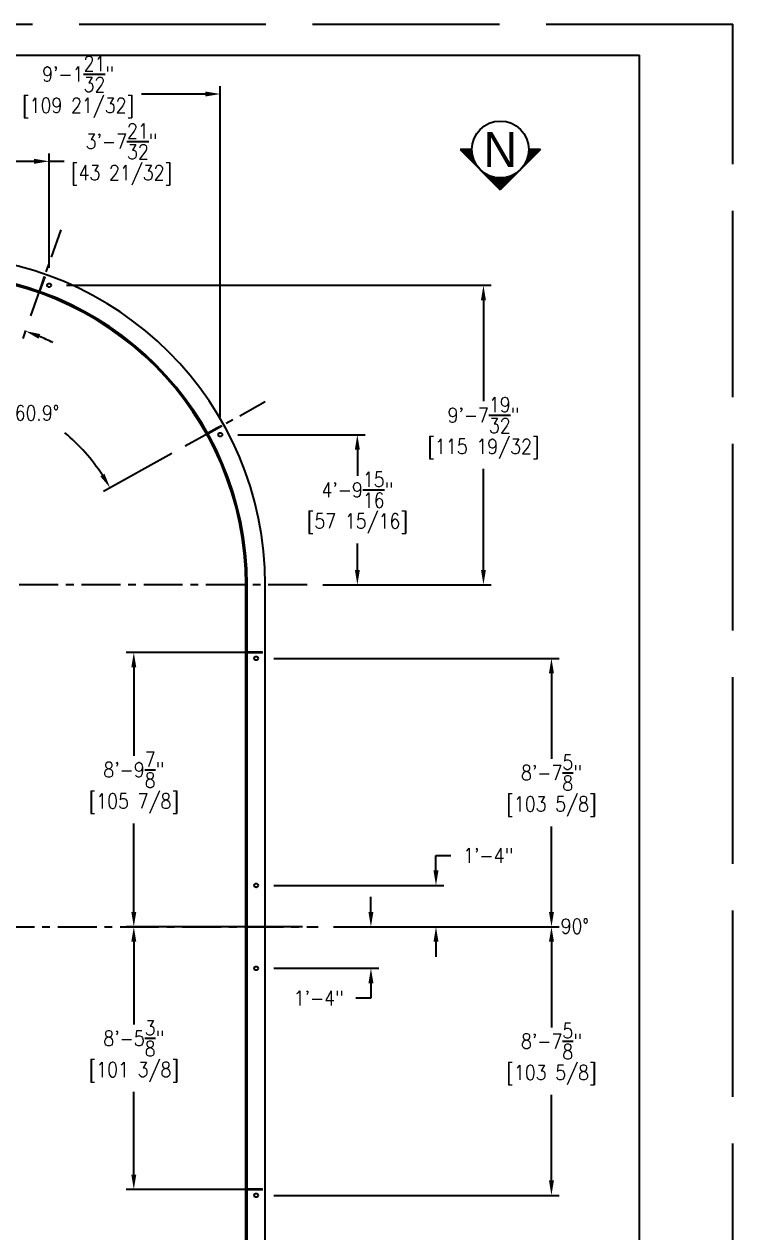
# Model space of a CAD drawing. Extents: x -965 to 2071, y 36 to 900.
# Drawn here: x 842.8 to 1116, y 433.9 to 900 of the extents above; entities that cross this region are included whole.
import ezdxf
from ezdxf.enums import TextEntityAlignment as Align

# ---------------------------------------------------------------- set-up
doc = ezdxf.new("R2010")
doc.units = 0
doc.header["$LTSCALE"] = 12
doc.header["$MEASUREMENT"] = 0
doc.header["$PDMODE"] = 33
doc.header["$PDSIZE"] = -0.5
doc.linetypes.add('AM_ISO02W050', pattern=[7.5, 6, -1.5])
doc.linetypes.add('CENTER', pattern=[2, 1.25, -0.25, 0.25, -0.25])
doc.layers.get('0').update_dxf_attribs({"linetype": 'CONTINUOUS'})
doc.layers.get('Defpoints').update_dxf_attribs({"linetype": 'CONTINUOUS'})
doc.layers.add('AM_0', color=7, linetype='CONTINUOUS', lineweight=30)
doc.layers.add('Equipment-AM_0', color=7, linetype='CONTINUOUS', lineweight=50)
for name, color, linetype in [('CENTER', 6, 'CENTER'), ('DIM', 1, 'CONTINUOUS'), ('SHELL', 40, 'CONTINUOUS')]:
    doc.layers.add(name, color=color, linetype=linetype)
doc.styles.add('GOTHICE', font='gothice', dxfattribs={"height": 3})
doc.styles.add('ROMANS', font='ROMANS.shx', dxfattribs={"width": 0.85, "height": 5.76})
doc.styles.get("Standard").update_dxf_attribs({"font": 'sanss___.ttf'})
doc.dimstyles.get("Standard").update_dxf_attribs({"dimtxt": 0.18, "dimasz": 0.18, "dimexe": 0.18, "dimexo": 0.0625, "dimgap": 0.09, "dimtad": 0, "dimtih": 1, "dimtoh": 1, "dimdec": 4, "dimzin": 0, "dimdsep": 46, "dimtxsty": 'Standard', "dimcen": 0.09, "dimadec": 0, "dimazin": 0, "dimtfac": 1, "dimtdec": 4, "dimtofl": 0, "dimtmove": 0, "dimatfit": 3, "dimfxl": 1, "dimtolj": 1, "dimtzin": 0, "dimarcsym": 0})

# ---------------------------------------------------------------- blocks, each defined once
blk = doc.blocks.new('*X42')
at = {"color": 0}
for p, q in [((457.14, 522), (460.33, 522)), ((457.22, 522.08), (460.25, 522.08)), ((457.3, 522.16), (460.17, 522.16)), ((457.38, 522.24), (460.09, 522.24)), ((457.46, 522.32), (460.01, 522.32)), ((457.54, 522.4), (459.93, 522.4)), ((457.62, 522.48), (459.85, 522.48)), ((457.7, 522.56), (459.77, 522.56)), ((457.78, 522.64), (459.69, 522.64)), ((457.86, 522.72), (459.61, 522.72)), ((457.94, 522.8), (459.53, 522.8)), ((458.02, 522.88), (459.45, 522.88)), ((458.1, 522.96), (459.37, 522.96)), ((458.18, 523.04), (459.29, 523.04)), ((458.26, 523.12), (459.21, 523.12)), ((458.34, 523.2), (459.13, 523.2)), ((458.42, 523.28), (459.05, 523.28)), ((458.5, 523.36), (458.97, 523.36)), ((458.58, 523.44), (458.89, 523.44)), ((458.66, 523.52), (458.81, 523.52)), ((455.06, 519.92), (455.07, 519.92)), ((455.14, 520), (455.16, 520)), ((455.22, 520.08), (455.25, 520.08)), ((455.3, 520.16), (455.35, 520.16)), ((455.38, 520.24), (455.46, 520.24)), ((455.46, 520.32), (455.57, 520.32)), ((455.54, 520.4), (455.69, 520.4)), ((455.62, 520.48), (455.81, 520.48)), ((455.7, 520.56), (455.94, 520.56)), ((455.78, 520.64), (456.08, 520.64)), ((455.86, 520.72), (456.23, 520.72)), ((455.94, 520.8), (456.39, 520.8)), ((456.02, 520.88), (456.57, 520.88)), ((456.1, 520.96), (456.77, 520.96)), ((456.18, 521.04), (456.99, 521.04)), ((456.26, 521.12), (457.25, 521.12)), ((456.34, 521.2), (457.57, 521.2)), ((456.42, 521.28), (458.04, 521.28)), ((456.5, 521.36), (460.97, 521.36)), ((456.58, 521.44), (460.89, 521.44)), ((456.66, 521.52), (460.81, 521.52)), ((456.74, 521.6), (460.73, 521.6)), ((456.82, 521.68), (460.65, 521.68)), ((456.9, 521.76), (460.57, 521.76)), ((456.98, 521.84), (460.49, 521.84)), ((457.06, 521.92), (460.41, 521.92)), ((459.43, 521.28), (461.05, 521.28)), ((459.9, 521.2), (461.13, 521.2)), ((460.22, 521.12), (461.21, 521.12)), ((460.48, 521.04), (461.29, 521.04)), ((460.7, 520.96), (461.37, 520.96)), ((460.9, 520.88), (461.45, 520.88)), ((461.08, 520.8), (461.53, 520.8)), ((461.24, 520.72), (461.61, 520.72)), ((461.39, 520.64), (461.69, 520.64)), ((461.53, 520.56), (461.77, 520.56)), ((461.66, 520.48), (461.85, 520.48)), ((461.78, 520.4), (461.93, 520.4)), ((461.9, 520.32), (462.01, 520.32)), ((462.01, 520.24), (462.09, 520.24)), ((462.12, 520.16), (462.17, 520.16)), ((462.22, 520.08), (462.25, 520.08)), ((462.31, 520), (462.33, 520)), ((462.4, 519.92), (462.41, 519.92)), ((452.5, 517.36), (453.46, 517.36)), ((452.58, 517.44), (453.48, 517.44)), ((452.66, 517.52), (453.51, 517.52)), ((452.74, 517.6), (453.54, 517.6)), ((452.82, 517.68), (453.56, 517.68)), ((452.9, 517.76), (453.59, 517.76)), ((452.98, 517.84), (453.62, 517.84)), ((453.06, 517.92), (453.66, 517.92)), ((453.14, 518), (453.69, 518)), ((453.22, 518.08), (453.73, 518.08)), ((453.3, 518.16), (453.76, 518.16)), ((453.38, 518.24), (453.8, 518.24)), ((453.46, 518.32), (453.84, 518.32)), ((453.54, 518.4), (453.88, 518.4)), ((453.62, 518.48), (453.92, 518.48)), ((453.7, 518.56), (453.97, 518.56)), ((453.78, 518.64), (454.02, 518.64)), ((453.86, 518.72), (454.06, 518.72)), ((453.94, 518.8), (454.11, 518.8)), ((454.02, 518.88), (454.17, 518.88)), ((454.1, 518.96), (454.22, 518.96)), ((454.18, 519.04), (454.28, 519.04)), ((454.26, 519.12), (454.34, 519.12)), ((454.34, 519.2), (454.4, 519.2)), ((454.42, 519.28), (454.46, 519.28)), ((454.5, 519.36), (454.53, 519.36)), ((454.58, 519.44), (454.6, 519.44)), ((454.66, 519.52), (454.67, 519.52)), ((462.8, 519.52), (462.81, 519.52)), ((462.88, 519.44), (462.89, 519.44)), ((462.94, 519.36), (462.97, 519.36)), ((463.01, 519.28), (463.05, 519.28)), ((463.07, 519.2), (463.13, 519.2)), ((463.13, 519.12), (463.21, 519.12)), ((463.19, 519.04), (463.29, 519.04)), ((463.25, 518.96), (463.37, 518.96)), ((463.3, 518.88), (463.45, 518.88)), ((463.36, 518.8), (463.53, 518.8)), ((463.41, 518.72), (463.61, 518.72)), ((463.45, 518.64), (463.69, 518.64)), ((463.5, 518.56), (463.77, 518.56)), ((463.55, 518.48), (463.85, 518.48)), ((463.59, 518.4), (463.93, 518.4)), ((463.63, 518.32), (464.01, 518.32)), ((463.67, 518.24), (464.09, 518.24)), ((463.71, 518.16), (464.17, 518.16)), ((463.75, 518.08), (464.25, 518.08)), ((463.78, 518), (464.33, 518)), ((463.81, 517.92), (464.41, 517.92)), ((463.85, 517.84), (464.49, 517.84)), ((463.88, 517.76), (464.57, 517.76)), ((463.91, 517.68), (464.65, 517.68)), ((463.93, 517.6), (464.73, 517.6)), ((463.96, 517.52), (464.81, 517.52)), ((463.99, 517.44), (464.89, 517.44)), ((464.01, 517.36), (464.97, 517.36)), ((450.98, 515.84), (453.24, 515.84)), ((451.06, 515.92), (453.25, 515.92)), ((451.14, 516), (453.25, 516)), ((451.22, 516.08), (453.25, 516.08)), ((451.3, 516.16), (453.25, 516.16)), ((451.38, 516.24), (453.26, 516.24)), ((451.46, 516.32), (453.27, 516.32)), ((451.54, 516.4), (453.27, 516.4)), ((451.62, 516.48), (453.28, 516.48)), ((451.7, 516.56), (453.29, 516.56)), ((451.78, 516.64), (453.3, 516.64)), ((451.86, 516.72), (453.32, 516.72)), ((451.94, 516.8), (453.33, 516.8)), ((452.02, 516.88), (453.35, 516.88)), ((452.1, 516.96), (453.36, 516.96)), ((452.18, 517.04), (453.38, 517.04)), ((452.26, 517.12), (453.4, 517.12)), ((452.34, 517.2), (453.42, 517.2)), ((452.42, 517.28), (453.44, 517.28)), ((464.03, 517.28), (465.05, 517.28)), ((464.05, 517.2), (465.13, 517.2)), ((464.07, 517.12), (465.21, 517.12)), ((464.09, 517.04), (465.29, 517.04)), ((464.11, 516.96), (465.37, 516.96)), ((464.13, 516.88), (465.45, 516.88)), ((464.14, 516.8), (465.53, 516.8)), ((464.15, 516.72), (465.61, 516.72)), ((464.17, 516.64), (465.69, 516.64)), ((464.18, 516.56), (465.77, 516.56)), ((464.19, 516.48), (465.85, 516.48)), ((464.2, 516.4), (465.93, 516.4)), ((464.2, 516.32), (466.01, 516.32)), ((464.21, 516.24), (466.09, 516.24)), ((464.22, 516.16), (466.17, 516.16)), ((464.22, 516.08), (466.25, 516.08)), ((464.22, 516), (466.33, 516)), ((464.23, 515.92), (466.41, 515.92)), ((464.23, 515.84), (466.49, 515.84))]:
    blk.add_line(p, q, dxfattribs=at)
blk = doc.blocks.new('*D216')
at = {"layer": 'Defpoints', "color": 0, "transparency": 16777216}
for p in [(852.38, 847.07), (808.73, 814.57), (852.38, 799.98)]:
    blk.add_point(p, dxfattribs=at)
at = {"layer": 'DIM', "color": 0, "lineweight": -2, "transparency": 16777216}
for p, q in [((808.73, 820.57), (808.73, 850.07)), ((852.38, 805.98), (852.38, 850.07)), ((814.49, 847.07), (846.62, 847.07)), ((852.38, 847.07), (858.14, 847.07))]:
    blk.add_line(p, q, dxfattribs=at)
at = {"layer": 'DIM', "color": 0, "transparency": 16777216}
for points in [[(814.49, 848.03), (814.49, 846.11), (808.73, 847.07)], [(846.62, 848.03), (846.62, 846.11), (852.38, 847.07)]]:
    blk.add_solid(points, dxfattribs=at)
at = {"layer": 'DIM', "color": 0, "transparency": 16777216, "char_height": 5.76, "attachment_point": 5, "style": 'ROMANS'}
for s, insert in [('\\A1;3\'-7{\\H1x;\\S21/32;}"', (880.32, 854.75)), ('\\A1;[43 21/32]', (880.32, 841.72))]:
    blk.add_mtext(s, dxfattribs=dict(at, insert=insert))
blk = doc.blocks.new('*D217')
at = {"layer": 'Defpoints', "color": 0, "transparency": 16777216}
for p in [(918.39, 873.04), (808.73, 814.57), (918.39, 742.32)]:
    blk.add_point(p, dxfattribs=at)
at = {"layer": 'DIM', "color": 0, "lineweight": -2, "transparency": 16777216}
for p, q in [((808.73, 820.57), (808.73, 876.04)), ((814.49, 873.04), (839.05, 873.04)), ((912.63, 873.04), (888.06, 873.04)), ((918.39, 748.32), (918.39, 876.04))]:
    blk.add_line(p, q, dxfattribs=at)
at = {"layer": 'DIM', "color": 0, "transparency": 16777216}
for points in [[(814.49, 874), (814.49, 872.08), (808.73, 873.04)], [(912.63, 874), (912.63, 872.08), (918.39, 873.04)]]:
    blk.add_solid(points, dxfattribs=at)
at = {"layer": 'DIM', "color": 0, "transparency": 16777216, "char_height": 5.76, "attachment_point": 5, "style": 'ROMANS'}
for s, insert in [('\\A1;9\'-1{\\H1x;\\S21/32;}"', (863.56, 880.72)), ('\\A1;[109 21/32]', (863.56, 867.69))]:
    blk.add_mtext(s, dxfattribs=dict(at, insert=insert))
blk = doc.blocks.new('*D219')
at = {"layer": 'Defpoints', "color": 0, "transparency": 16777216}
for p in [(932.98, 567.64), (1001.55, 567.64), (956.07, 551.64)]:
    blk.add_point(p, dxfattribs=at)
at = {"layer": 'DIM', "color": 0, "lineweight": -2, "transparency": 16777216}
for p, q in [((1001.55, 573.4), (1001.55, 579.16)), ((1001.55, 579.16), (1007.31, 579.16)), ((938.98, 567.64), (1004.55, 567.64)), ((962.07, 551.64), (1004.55, 551.64)), ((1001.55, 545.88), (1001.55, 540.12))]:
    blk.add_line(p, q, dxfattribs=at)
at = {"layer": 'DIM', "color": 0, "transparency": 16777216}
for points in [[(1000.59, 573.4), (1002.51, 573.4), (1001.55, 567.64)], [(1000.59, 545.88), (1002.51, 545.88), (1001.55, 551.64)]]:
    blk.add_solid(points, dxfattribs=at)
at = {"layer": 'DIM', "color": 0, "transparency": 16777216, "insert": (1021.67, 579.16), "char_height": 5.76, "attachment_point": 5, "style": 'ROMANS'}
blk.add_mtext('\\A1;1\'-4"', dxfattribs=at)
blk = doc.blocks.new('*D220')
at = {"layer": 'Defpoints', "color": 0, "transparency": 16777216}
for p in [(956.07, 551.64), (932.98, 535.64), (976.47, 535.64)]:
    blk.add_point(p, dxfattribs=at)
at = {"layer": 'DIM', "color": 0, "lineweight": -2, "transparency": 16777216}
for p, q in [((976.47, 557.4), (976.47, 563.16)), ((962.07, 551.64), (979.47, 551.64)), ((938.98, 535.64), (979.47, 535.64)), ((976.47, 529.88), (976.47, 524.12)), ((976.47, 524.12), (970.71, 524.12))]:
    blk.add_line(p, q, dxfattribs=at)
at = {"layer": 'DIM', "color": 0, "transparency": 16777216}
for points in [[(975.51, 557.4), (977.43, 557.4), (976.47, 551.64)], [(975.51, 529.88), (977.43, 529.88), (976.47, 535.64)]]:
    blk.add_solid(points, dxfattribs=at)
at = {"layer": 'DIM', "color": 0, "transparency": 16777216, "insert": (956.35, 524.12), "char_height": 5.76, "attachment_point": 5, "style": 'ROMANS'}
blk.add_mtext('\\A1;1\'-4"', dxfattribs=at)
blk = doc.blocks.new('*D221')
at = {"layer": 'Defpoints', "color": 0, "transparency": 16777216}
for p in [(932.98, 655.26), (1046.07, 655.26), (956.07, 551.64)]:
    blk.add_point(p, dxfattribs=at)
at = {"layer": 'DIM', "color": 0, "lineweight": -2, "transparency": 16777216}
for p, q in [((938.98, 655.26), (1049.07, 655.26)), ((1046.07, 649.5), (1046.07, 616.48)), ((1046.07, 557.4), (1046.07, 590.42)), ((962.07, 551.64), (1049.07, 551.64))]:
    blk.add_line(p, q, dxfattribs=at)
at = {"layer": 'DIM', "color": 0, "transparency": 16777216}
for points in [[(1045.11, 649.5), (1047.03, 649.5), (1046.07, 655.26)], [(1045.11, 557.4), (1047.03, 557.4), (1046.07, 551.64)]]:
    blk.add_solid(points, dxfattribs=at)
at = {"layer": 'DIM', "color": 0, "transparency": 16777216, "char_height": 5.76, "attachment_point": 5, "style": 'ROMANS'}
for s, insert in [('\\A1;8\'-7{\\H1x;\\S5/8;}"', (1046.07, 611.13)), ('\\A1;[103 5/8]', (1046.07, 598.1))]:
    blk.add_mtext(s, dxfattribs=dict(at, insert=insert))
blk = doc.blocks.new('*D218')
at = {"layer": 'Defpoints', "color": 0, "transparency": 16777216}
for p in [(956.07, 551.64), (932.98, 448.01), (1046.07, 448.01)]:
    blk.add_point(p, dxfattribs=at)
at = {"layer": 'DIM', "color": 0, "lineweight": -2, "transparency": 16777216}
for p, q in [((962.07, 551.64), (1049.07, 551.64)), ((1046.07, 545.88), (1046.07, 512.85)), ((1046.07, 453.77), (1046.07, 486.79)), ((938.98, 448.01), (1049.07, 448.01))]:
    blk.add_line(p, q, dxfattribs=at)
at = {"layer": 'DIM', "color": 0, "transparency": 16777216}
for points in [[(1045.11, 545.88), (1047.03, 545.88), (1046.07, 551.64)], [(1045.11, 453.77), (1047.03, 453.77), (1046.07, 448.01)]]:
    blk.add_solid(points, dxfattribs=at)
at = {"layer": 'DIM', "color": 0, "transparency": 16777216, "char_height": 5.76, "attachment_point": 5, "style": 'ROMANS'}
for s, insert in [('\\A1;8\'-7{\\H1x;\\S5/8;}"', (1046.07, 507.5)), ('\\A1;[103 5/8]', (1046.07, 494.47))]:
    blk.add_mtext(s, dxfattribs=dict(at, insert=insert))
blk = doc.blocks.new('*D230')
at = {"layer": 'Defpoints', "color": 0, "transparency": 16777216}
for p in [(919.14, 741.57), (971.23, 741.57), (951.87, 683.64)]:
    blk.add_point(p, dxfattribs=at)
at = {"layer": 'DIM', "color": 0, "lineweight": -2, "transparency": 16777216}
for p, q in [((925.14, 741.57), (974.23, 741.57)), ((971.23, 735.81), (971.23, 725.63)), ((971.23, 689.4), (971.23, 699.58)), ((957.87, 683.64), (974.23, 683.64))]:
    blk.add_line(p, q, dxfattribs=at)
at = {"layer": 'DIM', "color": 0, "transparency": 16777216}
for points in [[(970.27, 735.81), (972.19, 735.81), (971.23, 741.57)], [(970.27, 689.4), (972.19, 689.4), (971.23, 683.64)]]:
    blk.add_solid(points, dxfattribs=at)
at = {"layer": 'DIM', "color": 0, "transparency": 16777216, "char_height": 5.76, "attachment_point": 5, "style": 'ROMANS'}
for s, insert in [('\\A1;4\'-9{\\H1x;\\S15/16;}"', (971.23, 720.28)), ('\\A1;[57 15/16]', (971.23, 707.26))]:
    blk.add_mtext(s, dxfattribs=dict(at, insert=insert))
blk = doc.blocks.new('*D231')
at = {"layer": 'Defpoints', "color": 0, "transparency": 16777216}
for p in [(853.13, 799.23), (1019.85, 799.23), (951.87, 683.64)]:
    blk.add_point(p, dxfattribs=at)
at = {"layer": 'DIM', "color": 0, "lineweight": -2, "transparency": 16777216}
for p, q in [((859.13, 799.23), (1022.85, 799.23)), ((1019.85, 793.47), (1019.85, 754.46)), ((1019.85, 689.4), (1019.85, 728.4)), ((957.87, 683.64), (1022.85, 683.64))]:
    blk.add_line(p, q, dxfattribs=at)
at = {"layer": 'DIM', "color": 0, "transparency": 16777216}
for points in [[(1018.89, 793.47), (1020.81, 793.47), (1019.85, 799.23)], [(1018.89, 689.4), (1020.81, 689.4), (1019.85, 683.64)]]:
    blk.add_solid(points, dxfattribs=at)
at = {"layer": 'DIM', "color": 0, "transparency": 16777216, "char_height": 5.76, "attachment_point": 5, "style": 'ROMANS'}
for s, insert in [('\\A1;9\'-7{\\H1x;\\S19/32;}"', (1019.85, 749.11)), ('\\A1;[115 19/32]', (1019.85, 736.08))]:
    blk.add_mtext(s, dxfattribs=dict(at, insert=insert))
blk = doc.blocks.new('*D237')
at = {"layer": 'Defpoints', "color": 0, "transparency": 16777216}
for p in [(956.07, 551.64), (885.05, 450.26), (934.73, 450.26)]:
    blk.add_point(p, dxfattribs=at)
at = {"layer": 'DIM', "color": 0, "lineweight": -2, "transparency": 16777216}
for p, q in [((950.07, 551.64), (882.05, 551.64)), ((885.05, 545.88), (885.05, 513.98)), ((885.05, 456.02), (885.05, 487.92)), ((928.73, 450.26), (882.05, 450.26))]:
    blk.add_line(p, q, dxfattribs=at)
at = {"layer": 'DIM', "color": 0, "transparency": 16777216}
for points in [[(884.09, 545.88), (886.01, 545.88), (885.05, 551.64)], [(884.09, 456.02), (886.01, 456.02), (885.05, 450.26)]]:
    blk.add_solid(points, dxfattribs=at)
at = {"layer": 'DIM', "color": 0, "transparency": 16777216, "char_height": 5.76, "attachment_point": 5, "style": 'ROMANS'}
for s, insert in [('\\A1;8\'-5{\\H1x;\\S3/8;}"', (885.05, 508.63)), ('\\A1;[101 3/8]', (885.05, 495.6))]:
    blk.add_mtext(s, dxfattribs=dict(at, insert=insert))
blk = doc.blocks.new('*D238')
at = {"layer": 'Defpoints', "color": 0, "transparency": 16777216}
for p in [(885.05, 657.51), (934.73, 657.51), (956.07, 551.64)]:
    blk.add_point(p, dxfattribs=at)
at = {"layer": 'DIM', "color": 0, "lineweight": -2, "transparency": 16777216}
for p, q in [((928.73, 657.51), (882.05, 657.51)), ((885.05, 651.75), (885.05, 617.6)), ((885.05, 557.4), (885.05, 591.54)), ((950.07, 551.64), (882.05, 551.64))]:
    blk.add_line(p, q, dxfattribs=at)
at = {"layer": 'DIM', "color": 0, "transparency": 16777216}
for points in [[(884.09, 651.75), (886.01, 651.75), (885.05, 657.51)], [(884.09, 557.4), (886.01, 557.4), (885.05, 551.64)]]:
    blk.add_solid(points, dxfattribs=at)
at = {"layer": 'DIM', "color": 0, "transparency": 16777216, "char_height": 5.76, "attachment_point": 5, "style": 'ROMANS'}
for s, insert in [('\\A1;8\'-9{\\H1x;\\S7/8;}"', (885.05, 612.25)), ('\\A1;[105 7/8]', (885.05, 599.22))]:
    blk.add_mtext(s, dxfattribs=dict(at, insert=insert))
blk = doc.blocks.new('*D240')
at = {"layer": 'Defpoints', "color": 0, "transparency": 16777216}
for p in [(808.73, 814.57), (935.67, 754.35), (858.77, 742.05), (904.91, 737.21), (808.73, 279.66)]:
    blk.add_point(p, dxfattribs=at)
at = {"layer": 'DIM', "color": 0, "lineweight": -2, "transparency": 16777216}
blk.add_line((899.67, 734.29), (873.3, 719.61), dxfattribs=at)
for start, end in [(70.3279, 85.7084), (33.4106, 49.6682)]:
    blk.add_arc((808.73, 683.64), 76.92, start, end, dxfattribs=at)
at = {"layer": 'DIM', "color": 0, "transparency": 16777216}
for points in [[(814.45, 759.38), (814.52, 761.3), (808.73, 760.55)], [(873.75, 726.49), (872.11, 725.49), (875.92, 721.07)]]:
    blk.add_solid(points, dxfattribs=at)
at = {"layer": 'DIM', "color": 0, "transparency": 16777216, "insert": (847.7, 749.95), "char_height": 5.76, "attachment_point": 5, "style": 'ROMANS'}
blk.add_mtext('\\A1;60.9°', dxfattribs=at)
blk = doc.blocks.new('*D245')
at = {"layer": 'Defpoints', "color": 0, "transparency": 16777216}
for p in [(808.73, 814.57), (904.95, 371.01), (831.69, 360.01), (950.51, 347.99), (808.73, 279.66)]:
    blk.add_point(p, dxfattribs=at)
at = {"layer": 'DIM', "color": 0, "lineweight": -2, "transparency": 16777216}
blk.add_line((899.6, 373.71), (863.08, 392.17), dxfattribs=at)
for start, end in [(312.9808, 328.0228), (275.1667, 288.6181)]:
    blk.add_arc((808.73, 419.64), 63.9, start, end, dxfattribs=at)
at = {"layer": 'DIM', "color": 0, "transparency": 16777216}
for points in [[(862.09, 386.27), (863.77, 385.33), (865.76, 390.82)], [(814.52, 355.04), (814.44, 356.96), (808.73, 355.74)]]:
    blk.add_solid(points, dxfattribs=at)
at = {"layer": 'DIM', "color": 0, "transparency": 16777216, "insert": (842.2, 365.21), "char_height": 5.76, "attachment_point": 5, "style": 'ROMANS'}
blk.add_mtext('\\A1;63.2°', dxfattribs=at)
blk = doc.blocks.new('*D283')
at = {"layer": 'Defpoints', "color": 0, "transparency": 16777216}
for p in [(857.03, 820.68), (808.73, 814.57), (831.99, 784.84), (845.33, 787.47), (808.73, 279.66)]:
    blk.add_point(p, dxfattribs=at)
at = {"layer": 'DIM', "color": 0, "lineweight": -2, "transparency": 16777216}
blk.add_line((843.33, 781.81), (842.25, 778.74), dxfattribs=at)
for start, end in [(93.1787, 96.3574), (64.2269, 67.4056)]:
    blk.add_arc((808.73, 683.64), 103.84, start, end, dxfattribs=at)
at = {"layer": 'DIM', "color": 0, "transparency": 16777216}
for points in [[(802.94, 788.27), (803, 786.35), (808.73, 787.47)], [(848.28, 778.61), (848.97, 780.4), (843.25, 781.57)]]:
    blk.add_solid(points, dxfattribs=at)
at = {"layer": 'DIM', "color": 0, "transparency": 16777216, "insert": (826.24, 785.99), "char_height": 5.76, "attachment_point": 5, "style": 'ROMANS'}
blk.add_mtext('\\A1;19.4°', dxfattribs=at)

msp = doc.modelspace()

# ---------------------------------------------------------------- linework, layer by layer
for p in [(-24, 888), (1080, 72)]:
    msp.add_line(p, (1080, 888))
at = {"layer": 'AM_0', "lineweight": 18}
for p, q in [((850.376373, 802.552977), (849.717373, 800.664666)), ((850.848451, 802.388227), (850.18945, 800.499916)), ((850.376373, 802.552977), (850.848451, 802.388227)), ((849.717373, 800.664666), (848.399553, 796.888565)), ((850.18945, 800.499916), (848.871449, 796.723294)), ((849.717373, 800.664666), (850.18945, 800.499916)), ((848.63541, 796.805669), (848.871449, 796.723294)), ((916.934671, 744.193412), (913.442977, 742.242184)), ((917.17858, 743.756939), (913.686801, 741.805663)), ((918.680561, 745.16905), (916.934671, 744.193412)), ((917.17858, 743.756939), (916.934671, 744.193412)), ((918.92447, 744.732577), (917.17858, 743.756939)), ((918.92447, 744.732577), (918.680561, 745.16905))]:
    msp.add_line(p, q, dxfattribs=at)
at = {"layer": 'CENTER'}
for p, q in [((845.326211, 787.472741), (857.031621, 820.682998)), ((904.910165, 737.212395), (935.672407, 754.347804)), ((951.872821, 683.636051), (665.582275, 683.636051)), ((663.732887, 551.636051), (956.067798, 551.636051))]:
    msp.add_line(p, q, dxfattribs=at)
at = {"layer": 'Defpoints', "linetype": 'AM_ISO02W050'}
for p in [(-36, 900), (1116, 36)]:
    msp.add_line(p, (1116, 900), dxfattribs=at)
at = {"layer": 'DIM'}
for p, q in [((1010.831465, 851.627473), (1026.346621, 836.112318)), ((1015.365096, 851.627473), (1010.831465, 851.627473)), ((1041.861776, 851.627473), (1026.346621, 836.112318)), ((1041.861776, 851.627473), (1037.328146, 851.627473))]:
    msp.add_line(p, q, dxfattribs=at)
for centre, radius in [((1026.346621, 851.627473), 10.981525), ((852.384263, 799.225585), 0.75), ((918.386953, 741.571711), 0.75), ((932.227548, 655.261051), 0.75), ((932.227548, 448.011051), 0.75)]:
    msp.add_circle(centre, radius, dxfattribs=at)
at = {"layer": 'Equipment-AM_0', "lineweight": 18}
for p, q in [((932.727548, 657.761051), (928.727548, 657.761051)), ((932.727548, 657.261051), (928.727548, 657.261051)), ((932.727548, 657.261051), (932.727548, 657.761051)), ((934.727548, 657.761051), (932.727548, 657.761051)), ((934.727548, 657.261051), (932.727548, 657.261051)), ((934.727548, 657.261051), (934.727548, 657.761051)), ((932.727548, 450.511051), (928.727548, 450.511051)), ((932.727548, 450.011051), (928.727548, 450.011051)), ((932.727548, 450.011051), (932.727548, 450.511051)), ((934.727548, 450.511051), (932.727548, 450.511051)), ((934.727548, 450.011051), (932.727548, 450.011051)), ((934.727548, 450.011051), (934.727548, 450.511051))]:
    msp.add_line(p, q, dxfattribs=at)
at = {"layer": 'SHELL'}
msp.add_line((935.727548, 419.636051), (935.727548, 683.636051), dxfattribs=at)
for points in [[(928.727548, 683.636051, 1), (688.727548, 683.636051), (688.727548, 419.636051, 1), (928.727548, 419.636051)], [(928.227548, 683.636051, 1), (689.227548, 683.636051), (689.227548, 419.636051, 1), (928.227548, 419.636051)]]:
    msp.add_lwpolyline(points, format="xyb", close=True, dxfattribs=at)
for centre in [(932.227548, 567.636051), (932.227548, 535.636051)]:
    msp.add_circle(centre, 0.75, dxfattribs=at)
msp.add_arc((808.727548, 683.636051), 127, 0, 180, dxfattribs=at)

# ---------------------------------------------------------------- block references
at = {"layer": 'DIM', "xscale": 2.000000015999944, "yscale": 2.000000015999944, "zscale": 2.000000015999944, "rotation": 180}
msp.add_blockref('*X42', (1943.817663, 1883.294973), dxfattribs=at)

# ---------------------------------------------------------------- texts
at = {"layer": 'DIM', "style": 'GOTHICE'}
msp.add_text('N', height=13.439686, dxfattribs=at).set_placement((1026.346621, 851.627473), align=Align.MIDDLE)
at = {"layer": 'DIM', "style": 'ROMANS', "width": 0.85}
msp.add_text('90%%D', height=5.76, dxfattribs=at).set_placement((1055.0669, 551.881735), align=Align.MIDDLE_CENTER)

# ---------------------------------------------------------------- dimensions: what is measured, and where the dimension line sits
at = {"layer": 'DIM'}
dim = msp.add_linear_dim(base=(918.3869529, 873.040334), p1=(808.7275482, 814.5702933), p2=(918.3869529, 742.321711), dimstyle='Standard', override={"dimscale": 48, "dimtxt": 5.76, "dimasz": 0.12, "dimexe": 0.0625, "dimexo": 0.125, "dimgap": 0.02, "dimdec": 5, "dimzin": 3, "dimlunit": 4, "dimpost": '\\X', "dimtxsty": 'ROMANS', "dimcen": 0}, dxfattribs=at)
dim.commit()
dim.dimension.update_dxf_attribs({"geometry": '*D217', "text_midpoint": (863.5572505, 873.040334)})
dim = msp.add_linear_dim(base=(852.3842633, 847.071874), p1=(808.7275482, 814.5702933), p2=(852.3842633, 799.9755854), dimstyle='Standard', override={"dimscale": 48, "dimtxt": 5.76, "dimasz": 0.12, "dimexe": 0.0625, "dimexo": 0.125, "dimgap": 0.02, "dimdec": 5, "dimzin": 3, "dimlunit": 4, "dimpost": '\\X', "dimtxsty": 'ROMANS', "dimcen": 0}, dxfattribs=at)
dim.commit()
dim.dimension.update_dxf_attribs({"geometry": '*D216', "text_midpoint": (880.3202633, 847.071874), "dimtype": 160})
dim = msp.add_angular_dim_2l(base=(831.986642, 784.835007), line1=((808.727548, 814.570293), (808.727548, 279.655073)), line2=((845.326211, 787.472741), (857.031621, 820.682998)), dimstyle='Standard', override={"dimscale": 48, "dimtxt": 5.76, "dimasz": 0.12, "dimexe": 0.0625, "dimexo": 0.125, "dimgap": 0.1, "dimzin": 3, "dimlunit": 4, "dimpost": '\\X', "dimtxsty": 'ROMANS', "dimcen": 0, "dimadec": 1}, dxfattribs=at)
dim.commit()
dim.dimension.update_dxf_attribs({"geometry": '*D283', "text_midpoint": (826.23708, 785.986578), "dimtype": 162})
for base, line2, picture, middle in [((858.770786, 742.048629), ((904.910165, 737.212395), (935.672407, 754.347804)), '*D240', (847.697459, 749.951214)), ((831.69204, 360.008061), ((904.952625, 371.007104), (950.506808, 347.985538)), '*D245', (842.20384, 365.209927))]:
    dim = msp.add_angular_dim_2l(base=base, line1=((808.727548, 814.570293), (808.727548, 279.655073)), line2=line2, dimstyle='Standard', override={"dimscale": 48, "dimtxt": 5.76, "dimasz": 0.12, "dimexe": 0.0625, "dimexo": 0.125, "dimgap": 0.1, "dimzin": 3, "dimlunit": 4, "dimpost": '\\X', "dimtxsty": 'ROMANS', "dimcen": 0, "dimadec": 1}, dxfattribs=at)
    dim.commit()
    dim.dimension.update_dxf_attribs({"geometry": picture, "text_midpoint": middle})
for base, p1, p2, picture, middle in [((1019.850152, 799.225585), (951.872821, 683.636051), (853.134263, 799.225585), '*D231', (1019.850152, 741.430818)), ((971.22597, 741.571711), (951.872821, 683.636051), (919.136953, 741.571711), '*D230', (971.22597, 712.603881)), ((885.053496, 657.511051), (956.067798, 551.636051), (934.727548, 657.511051), '*D238', (885.053496, 604.573551)), ((1046.074087, 655.261051), (956.067798, 551.636051), (932.977548, 655.261051), '*D221', (1046.074087, 603.448551)), ((885.053496, 450.261051), (956.067798, 551.636051), (934.727548, 450.261051), '*D237', (885.053496, 500.948551)), ((1046.074087, 448.011051), (956.067798, 551.636051), (932.977548, 448.011051), '*D218', (1046.074087, 499.823551))]:
    dim = msp.add_linear_dim(base=base, p1=p1, p2=p2, angle=90, dimstyle='Standard', override={"dimscale": 48, "dimtxt": 5.76, "dimasz": 0.12, "dimexe": 0.0625, "dimexo": 0.125, "dimgap": 0.02, "dimdec": 5, "dimzin": 3, "dimlunit": 4, "dimpost": '\\X', "dimtxsty": 'ROMANS', "dimcen": 0}, dxfattribs=at)
    dim.commit()
    dim.dimension.update_dxf_attribs({"geometry": picture, "text_midpoint": middle})
for base, p2, picture, middle in [((1001.548541, 567.636051), (932.977548, 567.636051), '*D219', (1021.667399, 579.156051)), ((976.473359, 535.636051), (932.977548, 535.636051), '*D220', (956.354502, 524.116051))]:
    dim = msp.add_linear_dim(base=base, p1=(956.067798, 551.636051), p2=p2, angle=90, dimstyle='Standard', override={"dimscale": 48, "dimtxt": 5.76, "dimasz": 0.12, "dimexe": 0.0625, "dimexo": 0.125, "dimgap": 0.1, "dimzin": 3, "dimlunit": 4, "dimpost": '\\X', "dimtxsty": 'ROMANS', "dimcen": 0}, dxfattribs=at)
    dim.commit()
    dim.dimension.update_dxf_attribs({"geometry": picture, "text_midpoint": middle, "dimtype": 160})

doc.saveas('drawing.dxf')
